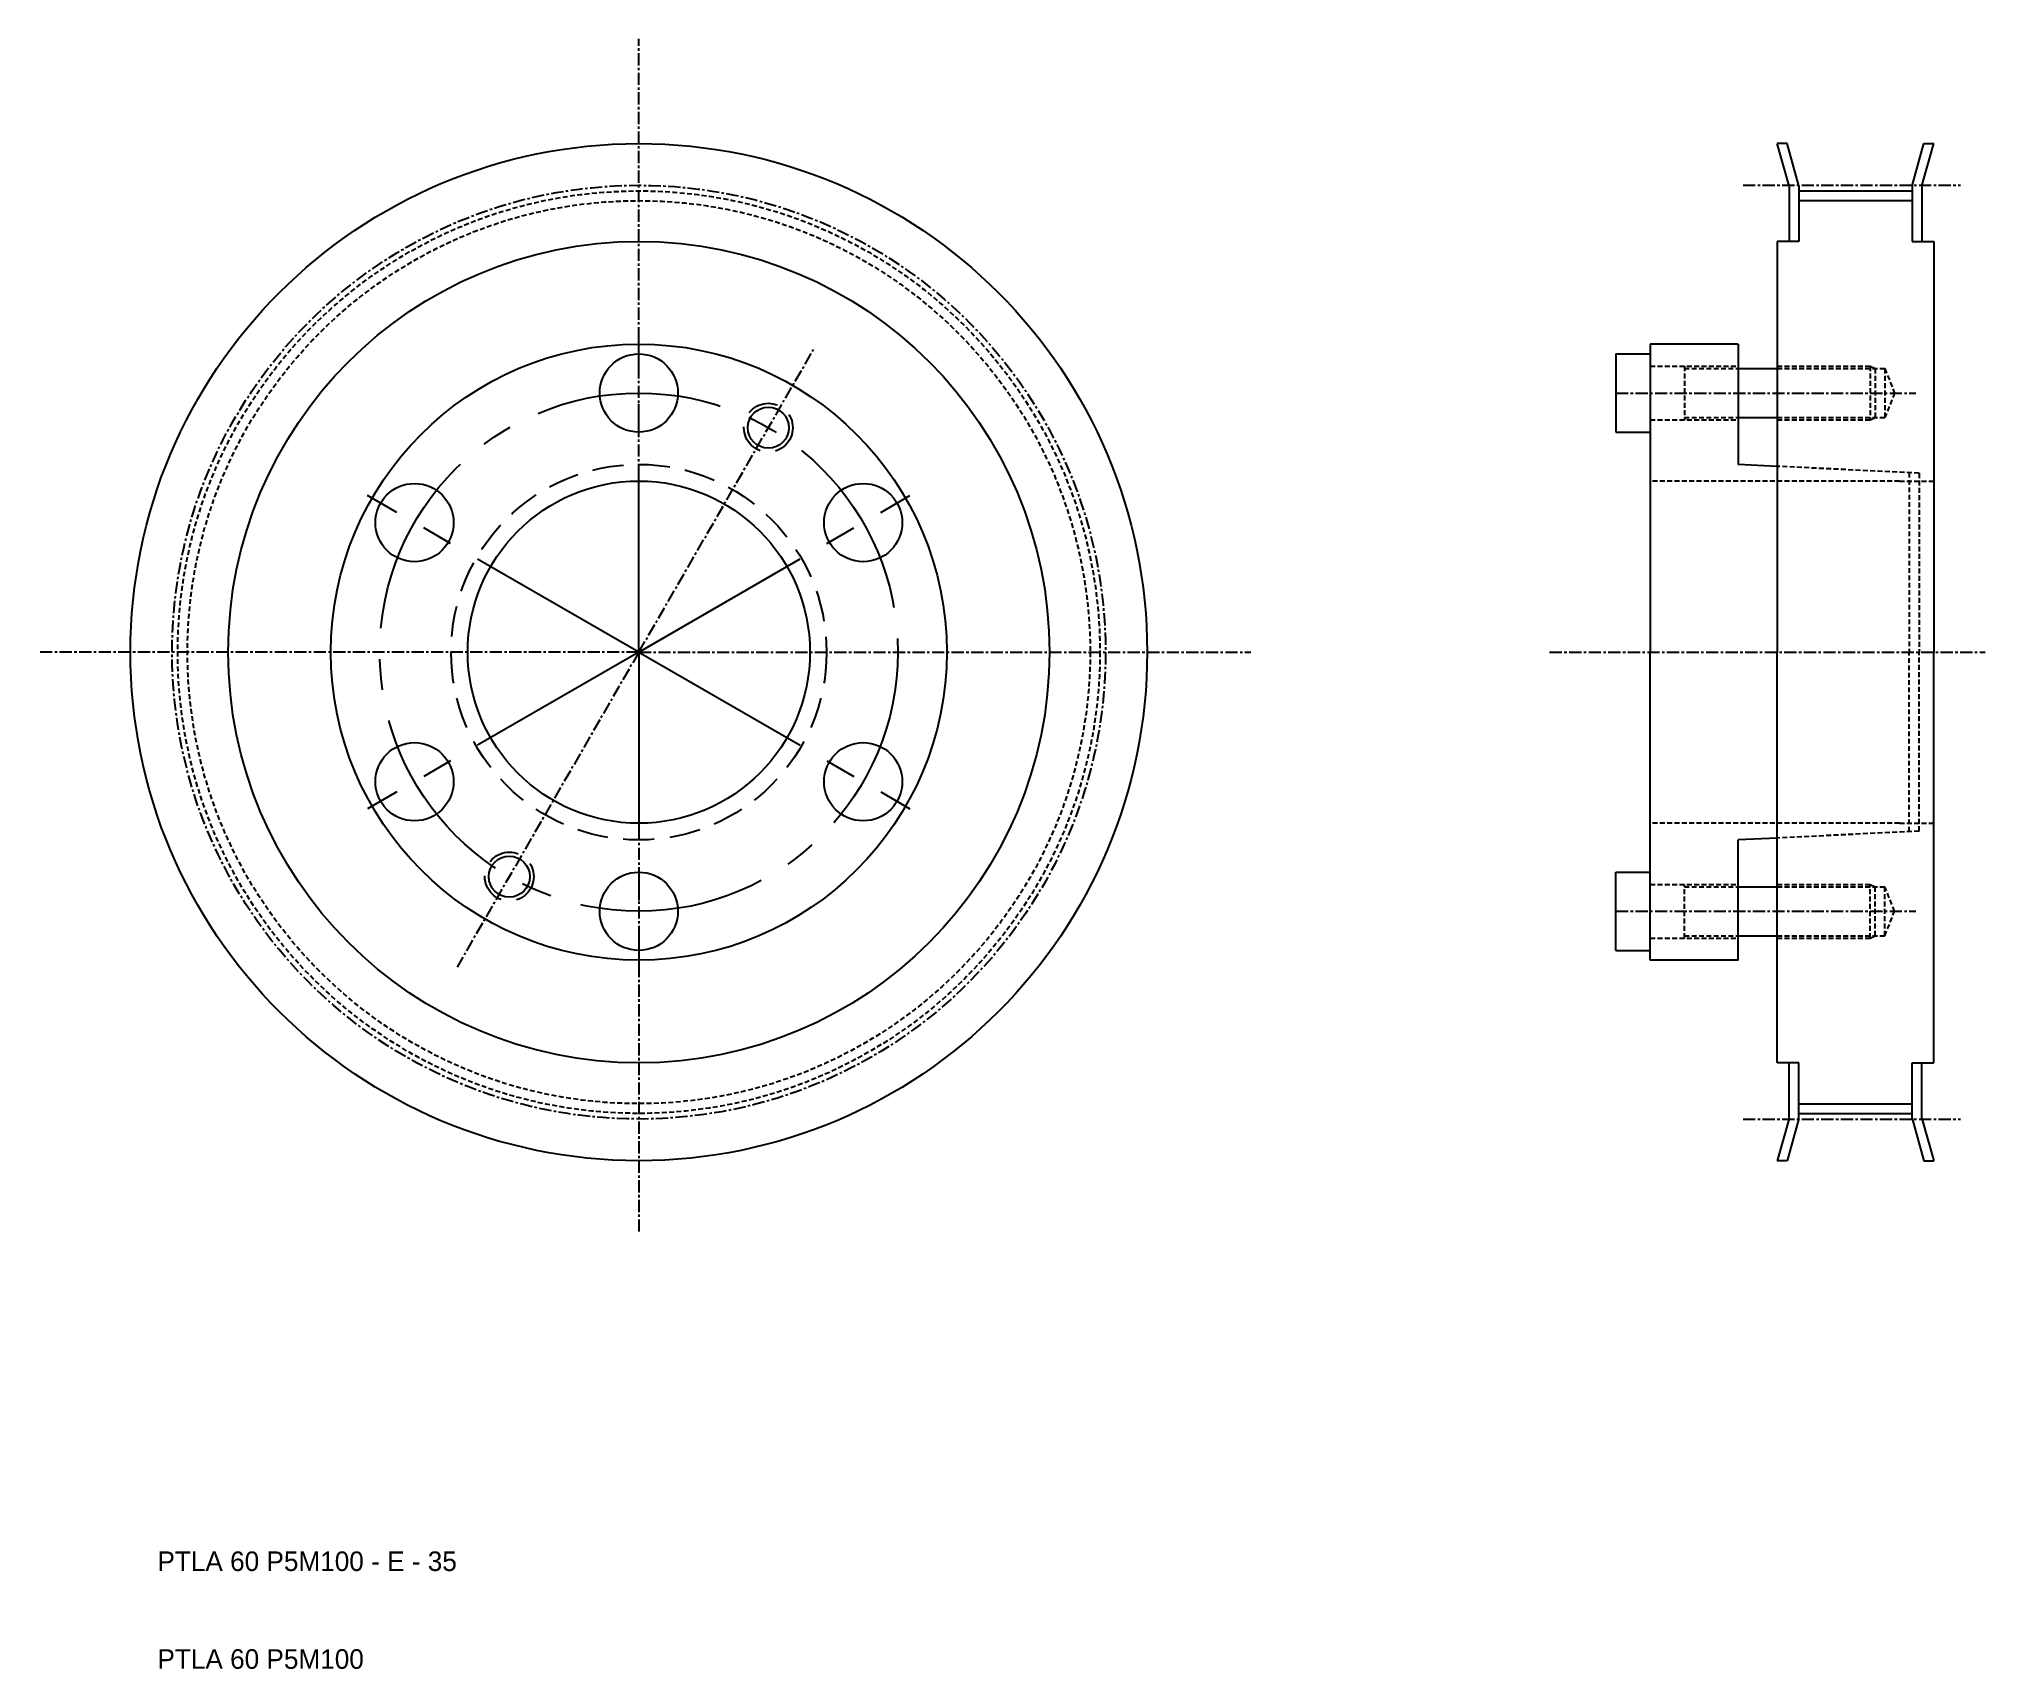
# Model space of a CAD drawing. Extents: x -277 to -77, y 884 to 1051.
import ezdxf

# ---------------------------------------------------------------- set-up
doc = ezdxf.new("R2010")
doc.units = 0
for name, pattern in [('CENTER', [2, 1.25, -0.25, 0.25, -0.25]), ('CENTER2', [28.575, 19.05, -3.175, 3.175, -3.175]), ('DASHED', [0.75, 0.5, -0.25]), ('HIDDEN2', [4.7625, 3.175, -1.5875])]:
    doc.linetypes.add(name, pattern=pattern)
doc.layers.get('0').update_dxf_attribs({"linetype": 'CONTINUOUS'})
doc.layers.add('CENTER', color=1, linetype='CENTER')

msp = doc.modelspace()

# ---------------------------------------------------------------- linework, layer by layer
at = {"color": 7, "linetype": 'CONTINUOUS'}
for p, q in [((-97.69, 1040.08), (-98.69, 1040.08)), ((-97.49, 1035.75), (-98.69, 1040.08)), ((-96.49, 1035.75), (-97.69, 1040.08)), ((-84.89, 1035.75), (-83.69, 1040.08)), ((-83.89, 1035.75), (-82.69, 1040.08)), ((-83.69, 1040.08), (-82.69, 1040.08)), ((-97.49, 1035.75), (-97.49, 1030.08)), ((-96.49, 1035.75), (-96.49, 1030.08)), ((-96.49, 1035.25), (-84.89, 1035.25)), ((-84.89, 1035.75), (-84.89, 1030.08)), ((-83.89, 1035.75), (-83.89, 1030.08)), ((-96.49, 1034.25), (-84.89, 1034.25)), ((-96.49, 1030.08), (-98.69, 1030.08)), ((-98.69, 1030.08), (-98.69, 988.08)), ((-84.89, 1030.08), (-82.69, 1030.08)), ((-82.69, 1030.08), (-82.69, 988.08)), ((-111.69, 1019.58), (-111.69, 988.08)), ((-102.69, 1019.58), (-111.69, 1019.58)), ((-102.69, 1019.58), (-102.69, 1007.28)), ((-115.19, 1018.58), (-111.69, 1018.58)), ((-115.19, 1018.58), (-115.19, 1010.58)), ((-111.69, 1018.58), (-111.69, 1010.58)), ((-102.69, 1017.08), (-98.69, 1017.08)), ((-102.69, 1012.08), (-98.69, 1012.08)), ((-115.19, 1010.58), (-111.69, 1010.58)), ((-98.69, 1007.08), (-102.69, 1007.28)), ((-111.69, 956.58), (-111.69, 988.08)), ((-98.69, 946.08), (-98.69, 988.08)), ((-82.69, 946.08), (-82.69, 988.08)), ((-98.69, 969.07), (-102.69, 968.88)), ((-102.69, 956.58), (-102.69, 968.88)), ((-115.19, 957.58), (-115.19, 965.58)), ((-115.19, 965.58), (-111.69, 965.58)), ((-111.69, 957.58), (-111.69, 965.58)), ((-102.69, 964.08), (-98.69, 964.08)), ((-102.69, 959.08), (-98.69, 959.08)), ((-115.19, 957.58), (-111.69, 957.58)), ((-102.69, 956.58), (-111.69, 956.58)), ((-96.49, 946.08), (-98.69, 946.08)), ((-97.49, 940.4), (-97.49, 946.08)), ((-96.49, 940.4), (-96.49, 946.08)), ((-84.89, 946.08), (-82.69, 946.08)), ((-84.89, 940.4), (-84.89, 946.08)), ((-83.89, 940.4), (-83.89, 946.08)), ((-96.49, 941.9), (-84.89, 941.9)), ((-97.49, 940.4), (-98.69, 936.08)), ((-96.49, 940.4), (-97.69, 936.08)), ((-96.49, 940.9), (-84.89, 940.9)), ((-84.89, 940.4), (-83.69, 936.08)), ((-83.89, 940.4), (-82.69, 936.08)), ((-97.69, 936.08), (-98.69, 936.08)), ((-83.69, 936.08), (-82.69, 936.08))]:
    msp.add_line(p, q, dxfattribs=at)
at = {"color": 1, "linetype": 'CENTER2'}
for q in [(-215.15, 1020.11), (-242.9, 1004.1), (-187.41, 1004.1), (-242.9, 972.06), (-215.15, 956.04), (-187.41, 972.06)]:
    msp.add_line((-215.15, 988.08), q, dxfattribs=at)
at = {"color": 3, "linetype": 'DASHED'}
for p, q in [((-111.69, 1017.33), (-102.69, 1017.33)), ((-108.19, 1017.33), (-108.19, 1011.83)), ((-98.69, 1017.33), (-89.19, 1017.33)), ((-89.19, 1017.33), (-88.69, 1017.08)), ((-89.19, 1017.33), (-89.19, 1011.83)), ((-108.19, 1017.08), (-102.69, 1017.08)), ((-98.69, 1017.08), (-87.69, 1017.08)), ((-88.69, 1017.08), (-88.69, 1012.08)), ((-87.69, 1017.08), (-86.69, 1014.58)), ((-87.69, 1017.08), (-87.69, 1012.08)), ((-86.69, 1014.58), (-87.69, 1012.08)), ((-111.69, 1011.83), (-102.69, 1011.83)), ((-108.19, 1012.08), (-102.69, 1012.08)), ((-98.69, 1012.08), (-87.69, 1012.08)), ((-98.69, 1011.83), (-89.19, 1011.83)), ((-89.19, 1011.83), (-88.69, 1012.08)), ((-86.19, 1005.58), (-111.69, 1005.58)), ((-84.19, 1006.38), (-98.69, 1007.08)), ((-86.19, 1005.58), (-82.69, 1005.58)), ((-85.19, 1006.43), (-85.19, 988.08)), ((-84.19, 1006.38), (-84.19, 988.08)), ((-85.19, 969.73), (-85.19, 988.08)), ((-84.19, 969.78), (-84.19, 988.08)), ((-86.19, 970.58), (-111.69, 970.58)), ((-84.19, 969.78), (-98.69, 969.07)), ((-86.19, 970.58), (-82.69, 970.58)), ((-111.69, 964.33), (-102.69, 964.33)), ((-108.19, 958.83), (-108.19, 964.33)), ((-108.19, 964.08), (-102.69, 964.08)), ((-98.69, 964.33), (-89.19, 964.33)), ((-98.69, 964.08), (-87.69, 964.08)), ((-89.19, 958.83), (-89.19, 964.33)), ((-89.19, 964.33), (-88.69, 964.08)), ((-88.69, 959.08), (-88.69, 964.08)), ((-86.69, 961.58), (-87.69, 964.08)), ((-87.69, 959.08), (-87.69, 964.08)), ((-87.69, 959.08), (-86.69, 961.58)), ((-111.69, 958.83), (-102.69, 958.83)), ((-108.19, 959.08), (-102.69, 959.08)), ((-98.69, 959.08), (-87.69, 959.08)), ((-98.69, 958.83), (-89.19, 958.83)), ((-89.19, 958.83), (-88.69, 959.08))]:
    msp.add_line(p, q, dxfattribs=at)
for radius in [47.17, 46.17]:
    msp.add_circle((-215.15, 988.08), radius, dxfattribs=at)
at = {"color": 7, "linetype": 'CONTINUOUS'}
for centre, radius in [((-215.15, 988.08), 31.5), ((-215.15, 1014.58), 4), ((-201.9, 1011.03), 2.1), ((-215.15, 988.08), 17.5), ((-238.1, 1001.33), 4), ((-192.2, 1001.33), 4), ((-238.1, 974.83), 4), ((-192.2, 974.83), 4), ((-228.4, 965.13), 2.1), ((-215.15, 961.58), 4)]:
    msp.add_circle(centre, radius, dxfattribs=at)
at = {"color": 1, "linetype": 'CENTER2'}
msp.add_circle((-215.15, 988.08), 26.5, dxfattribs=at)
at = {"color": 3, "linetype": 'HIDDEN2'}
for centre, radius in [((-201.9, 1011.03), 2.5), ((-215.15, 988.08), 19.2), ((-228.4, 965.13), 2.5)]:
    msp.add_circle(centre, radius, dxfattribs=at)
at = {"layer": 'CENTER', "color": 1, "linetype": 'CENTER'}
for p, q in [((-215.15, 988.08), (-215.15, 1050.79)), ((-102.19, 1035.82), (-79.94, 1035.82)), ((-215.15, 988.08), (-197.14, 1019.27)), ((-115.19, 1014.58), (-84.51, 1014.58)), ((-215.15, 988.08), (-276.52, 988.08)), ((-215.15, 988.08), (-233.74, 955.88)), ((-215.15, 988.08), (-152.54, 988.08)), ((-215.15, 988.08), (-215.15, 928.71)), ((-121.98, 988.08), (-77.44, 988.08)), ((-121.98, 988.08), (-77.44, 988.08)), ((-121.98, 988.08), (-77.44, 988.08)), ((-121.98, 988.08), (-77.44, 988.08)), ((-121.98, 988.08), (-77.44, 988.08)), ((-121.98, 988.08), (-77.44, 988.08)), ((-121.98, 988.08), (-77.44, 988.08)), ((-121.98, 988.08), (-77.44, 988.08)), ((-121.98, 988.08), (-77.44, 988.08)), ((-121.98, 988.08), (-77.44, 988.08)), ((-121.98, 988.08), (-77.44, 988.08)), ((-115.19, 961.58), (-84.51, 961.58)), ((-115.19, 961.58), (-84.51, 961.58)), ((-102.19, 940.33), (-79.94, 940.33))]:
    msp.add_line(p, q, dxfattribs=at)
at = {"layer": 'CENTER', "color": 7, "linetype": 'CONTINUOUS'}
for radius in [52, 42]:
    msp.add_circle((-215.15, 988.08), radius, dxfattribs=at)
at = {"layer": 'CENTER', "color": 1, "linetype": 'CENTER'}
msp.add_circle((-215.15, 988.08), 47.74, dxfattribs=at)

# ---------------------------------------------------------------- texts
at = {"color": 7, "linetype": 'CONTINUOUS'}
for s, p in [('PTLA 60 P5M100 - E - 35', (-264.39, 894.12)), ('PTLA 60 P5M100', (-264.39, 884.12))]:
    msp.add_text(s, height=2, dxfattribs=at).set_placement(p)

doc.saveas('drawing.dxf')
